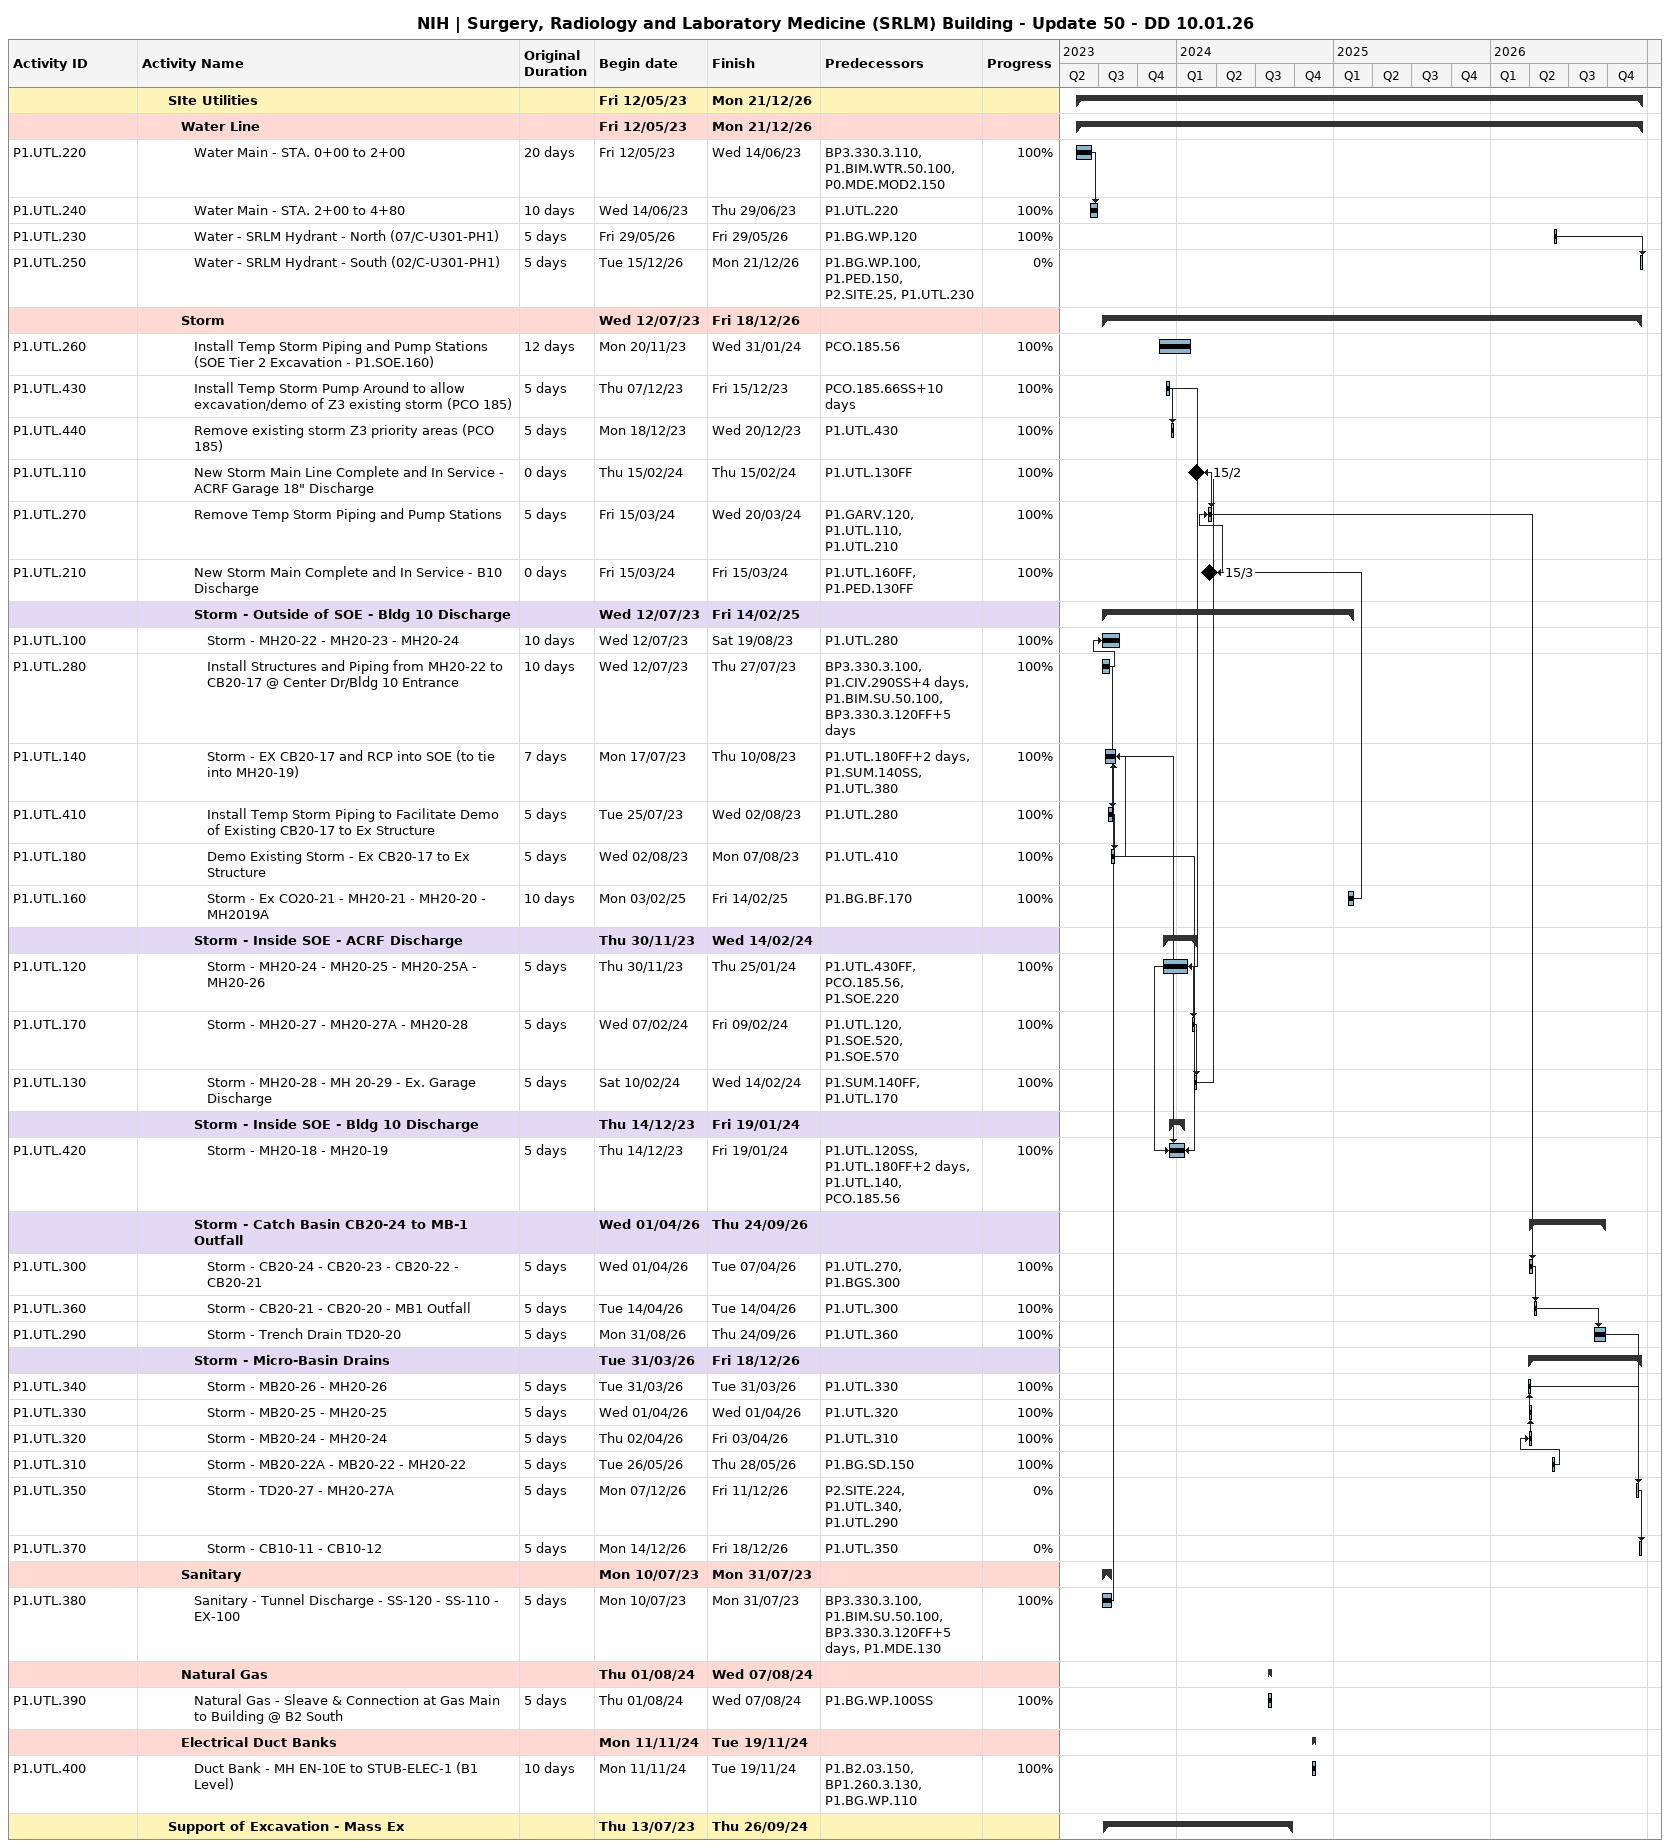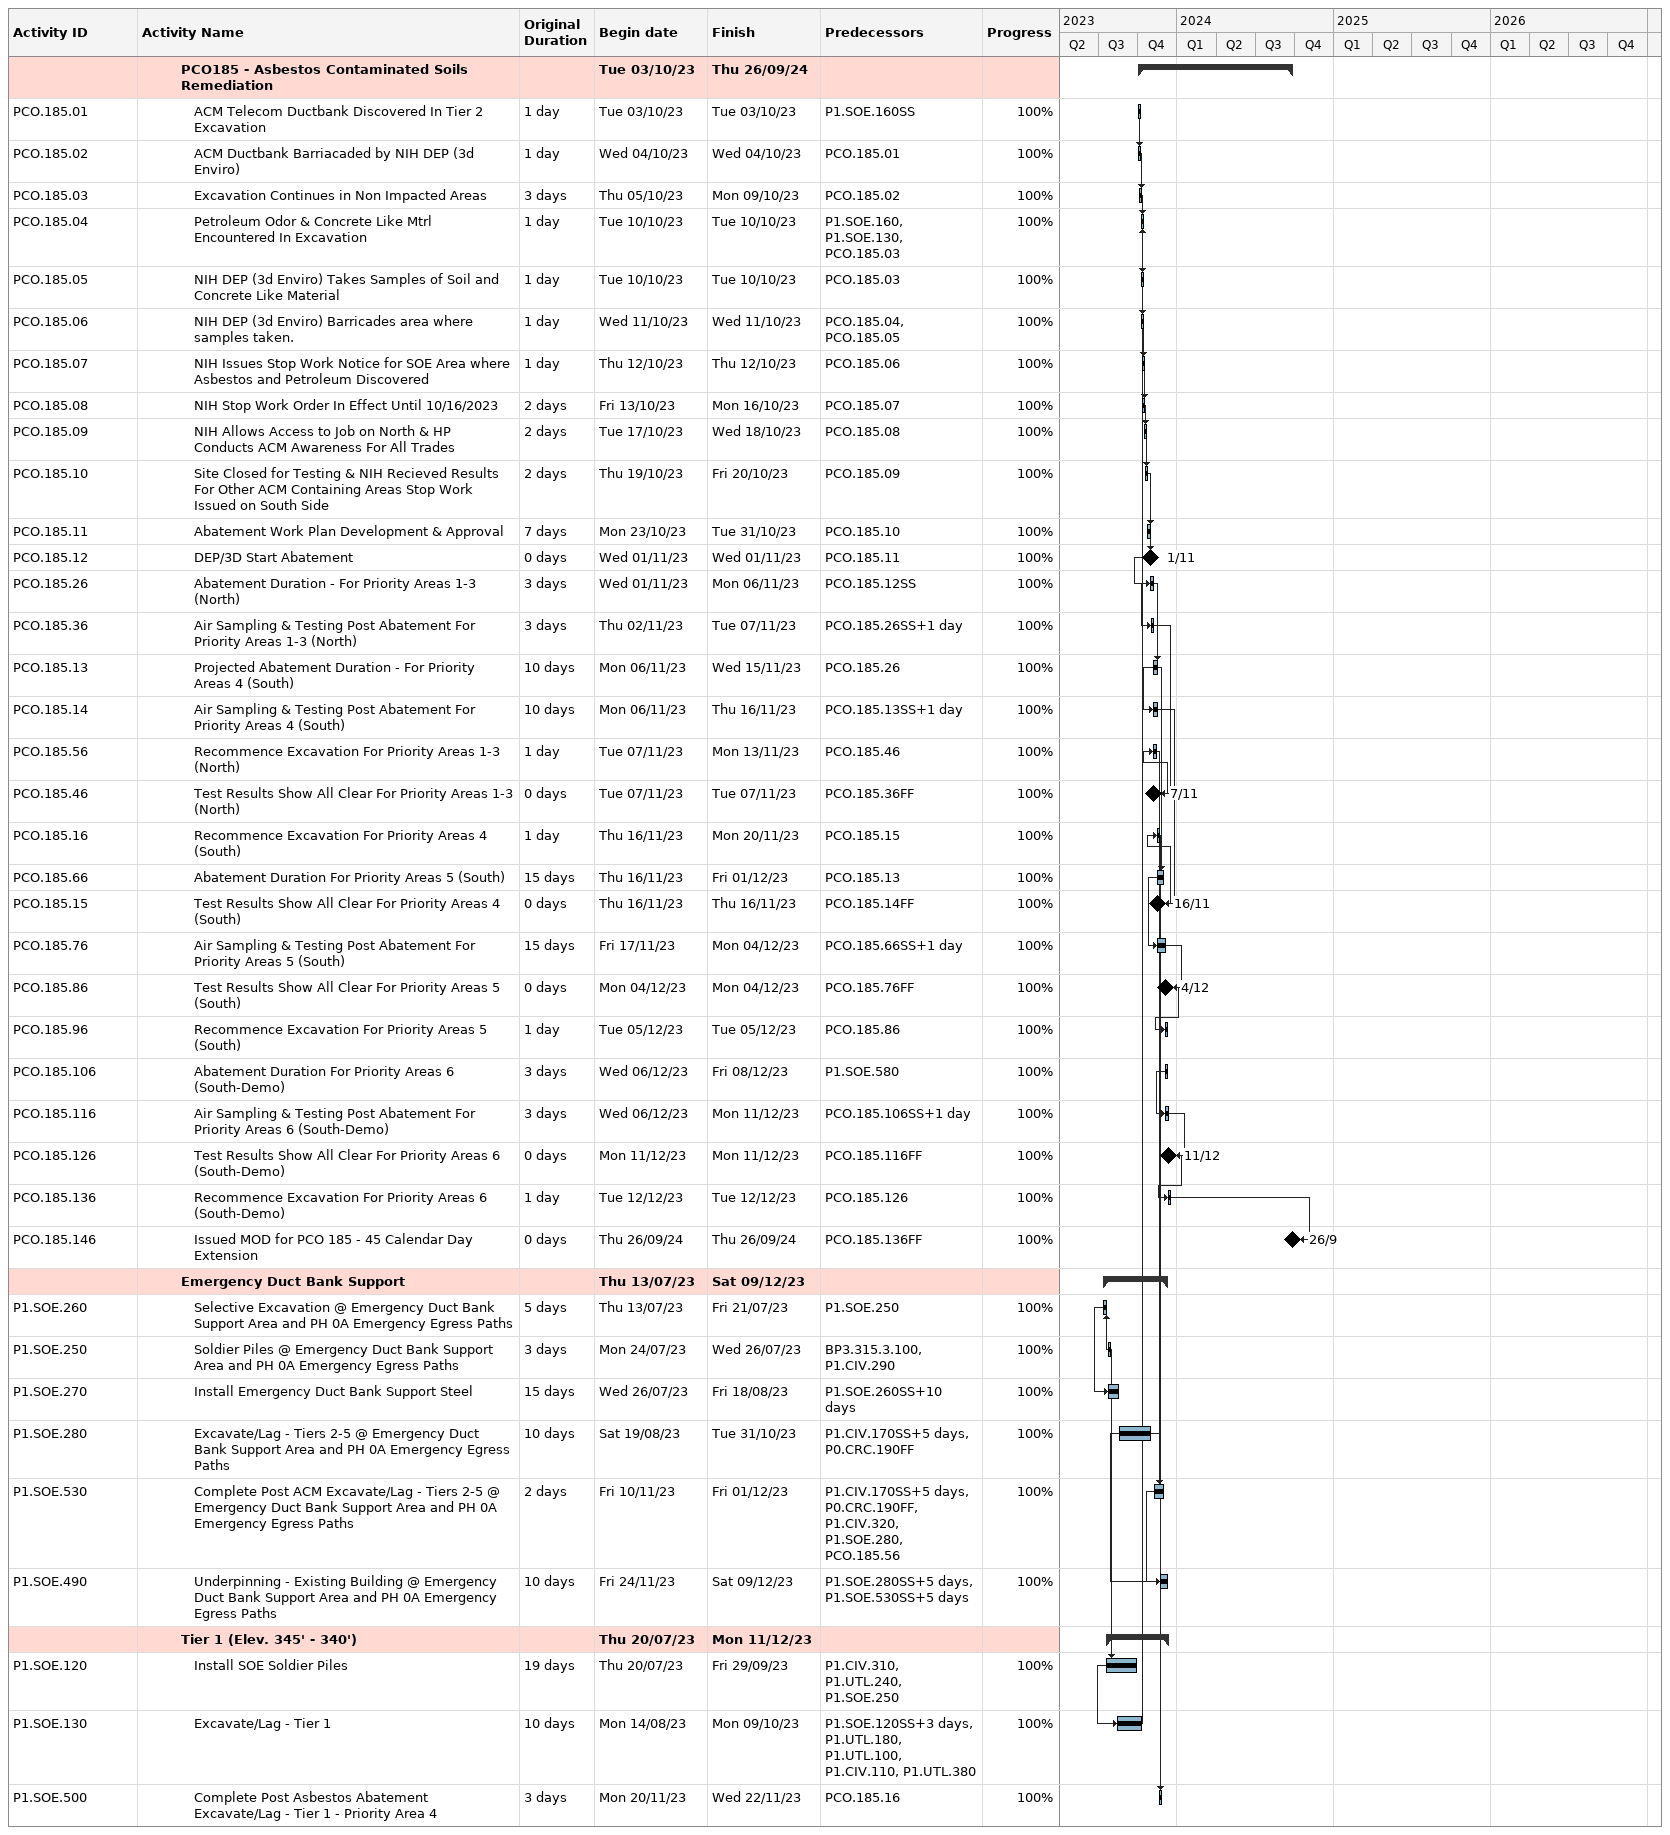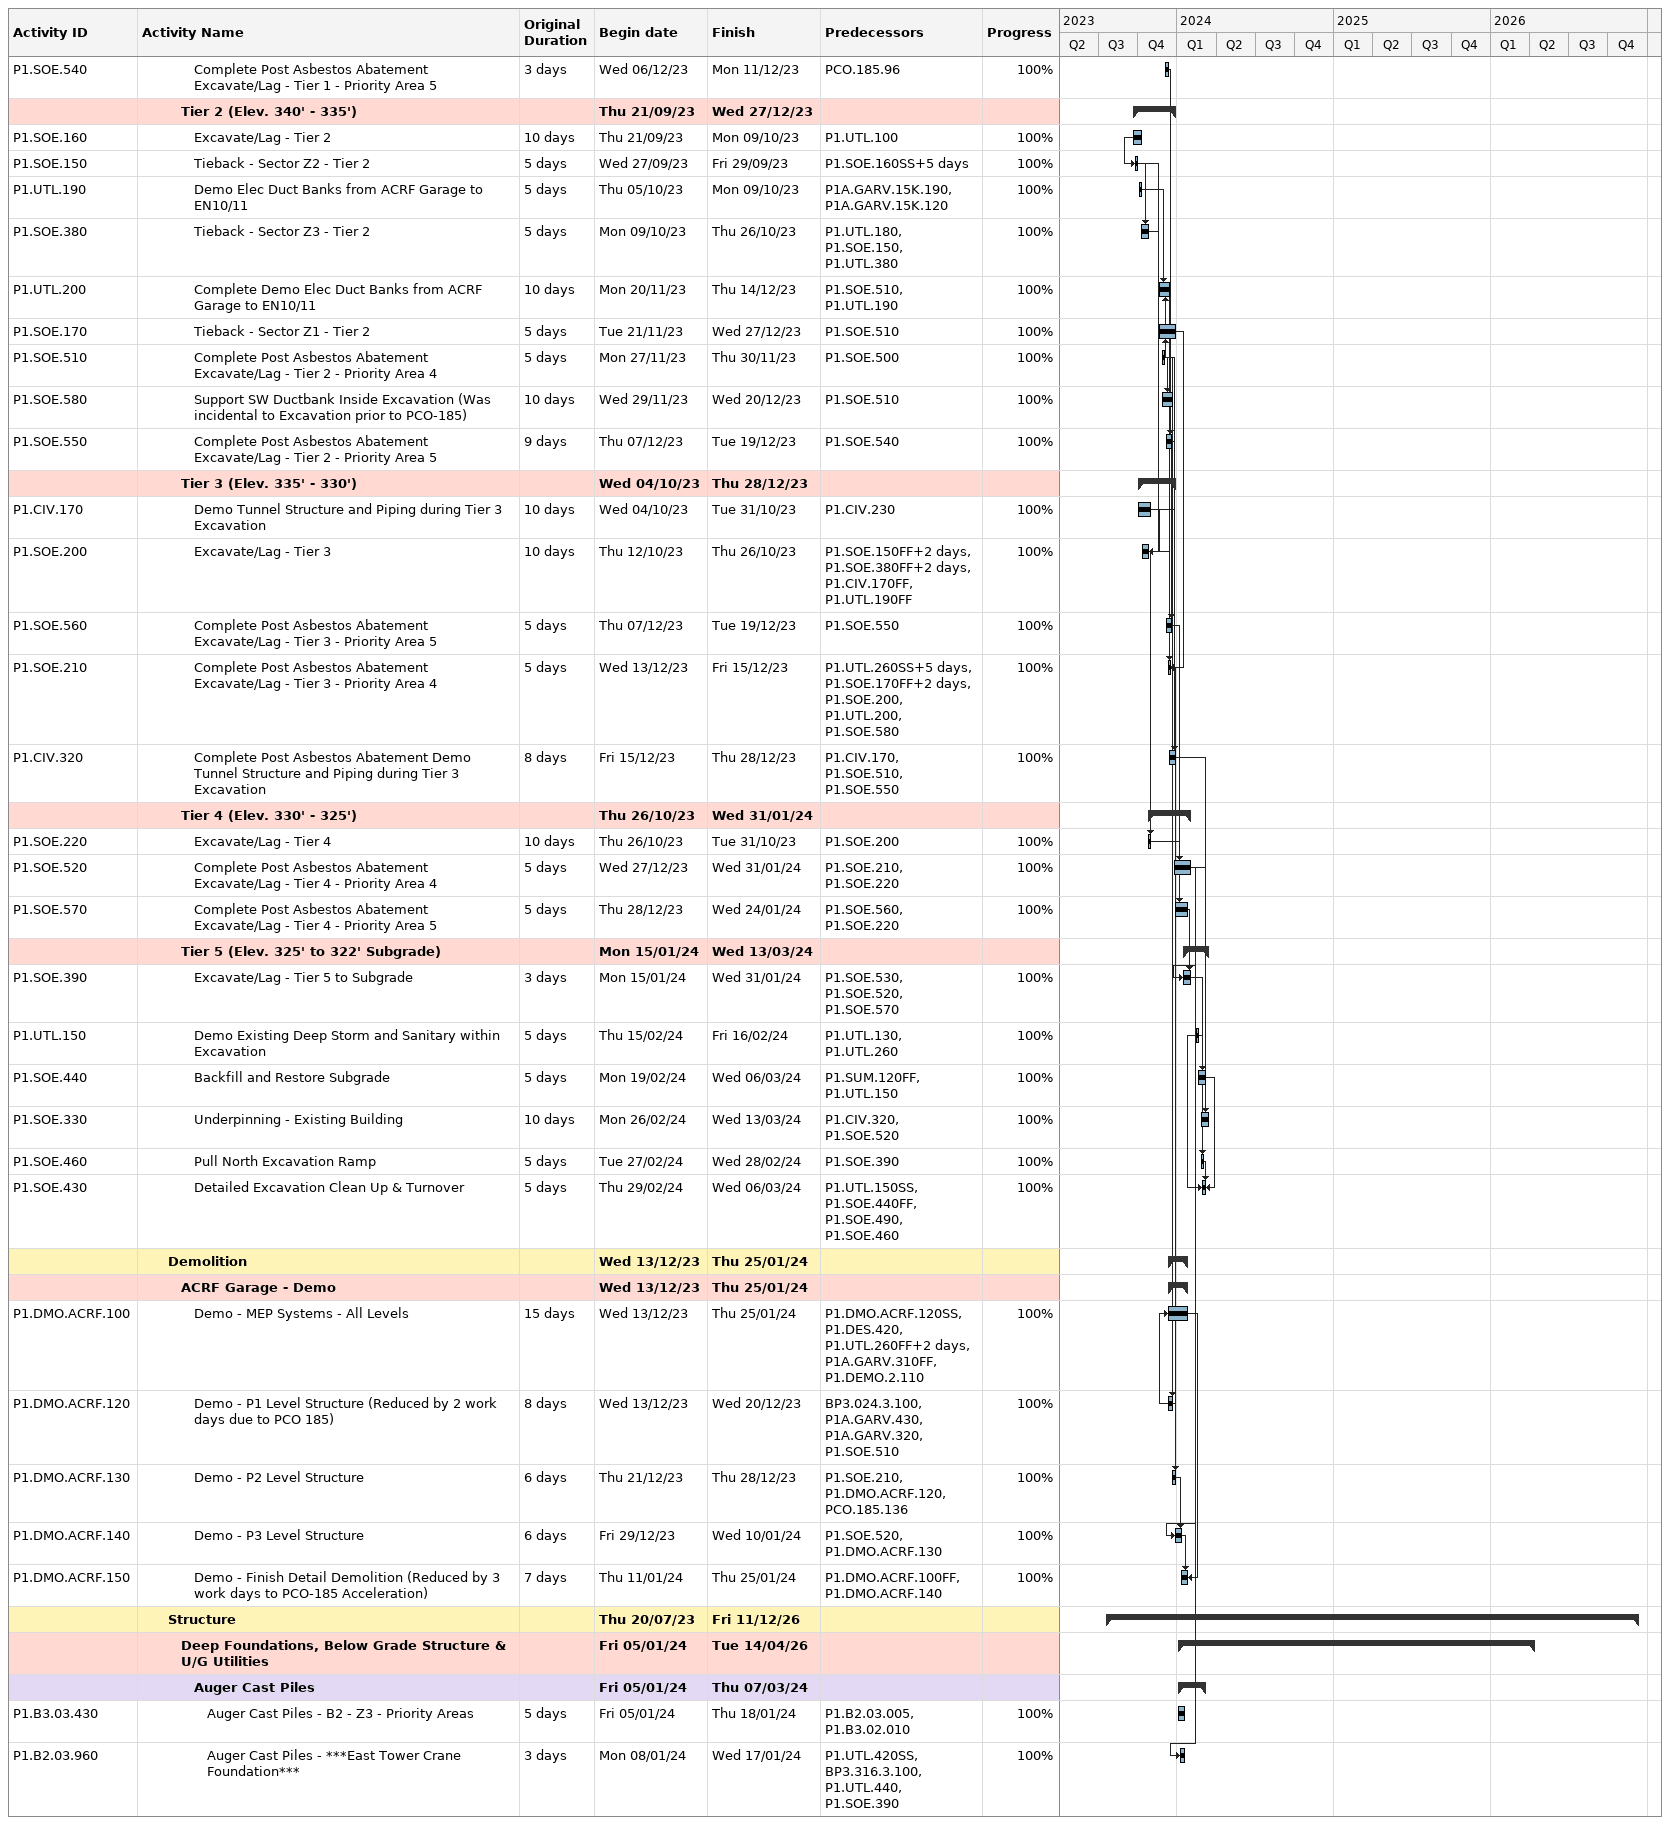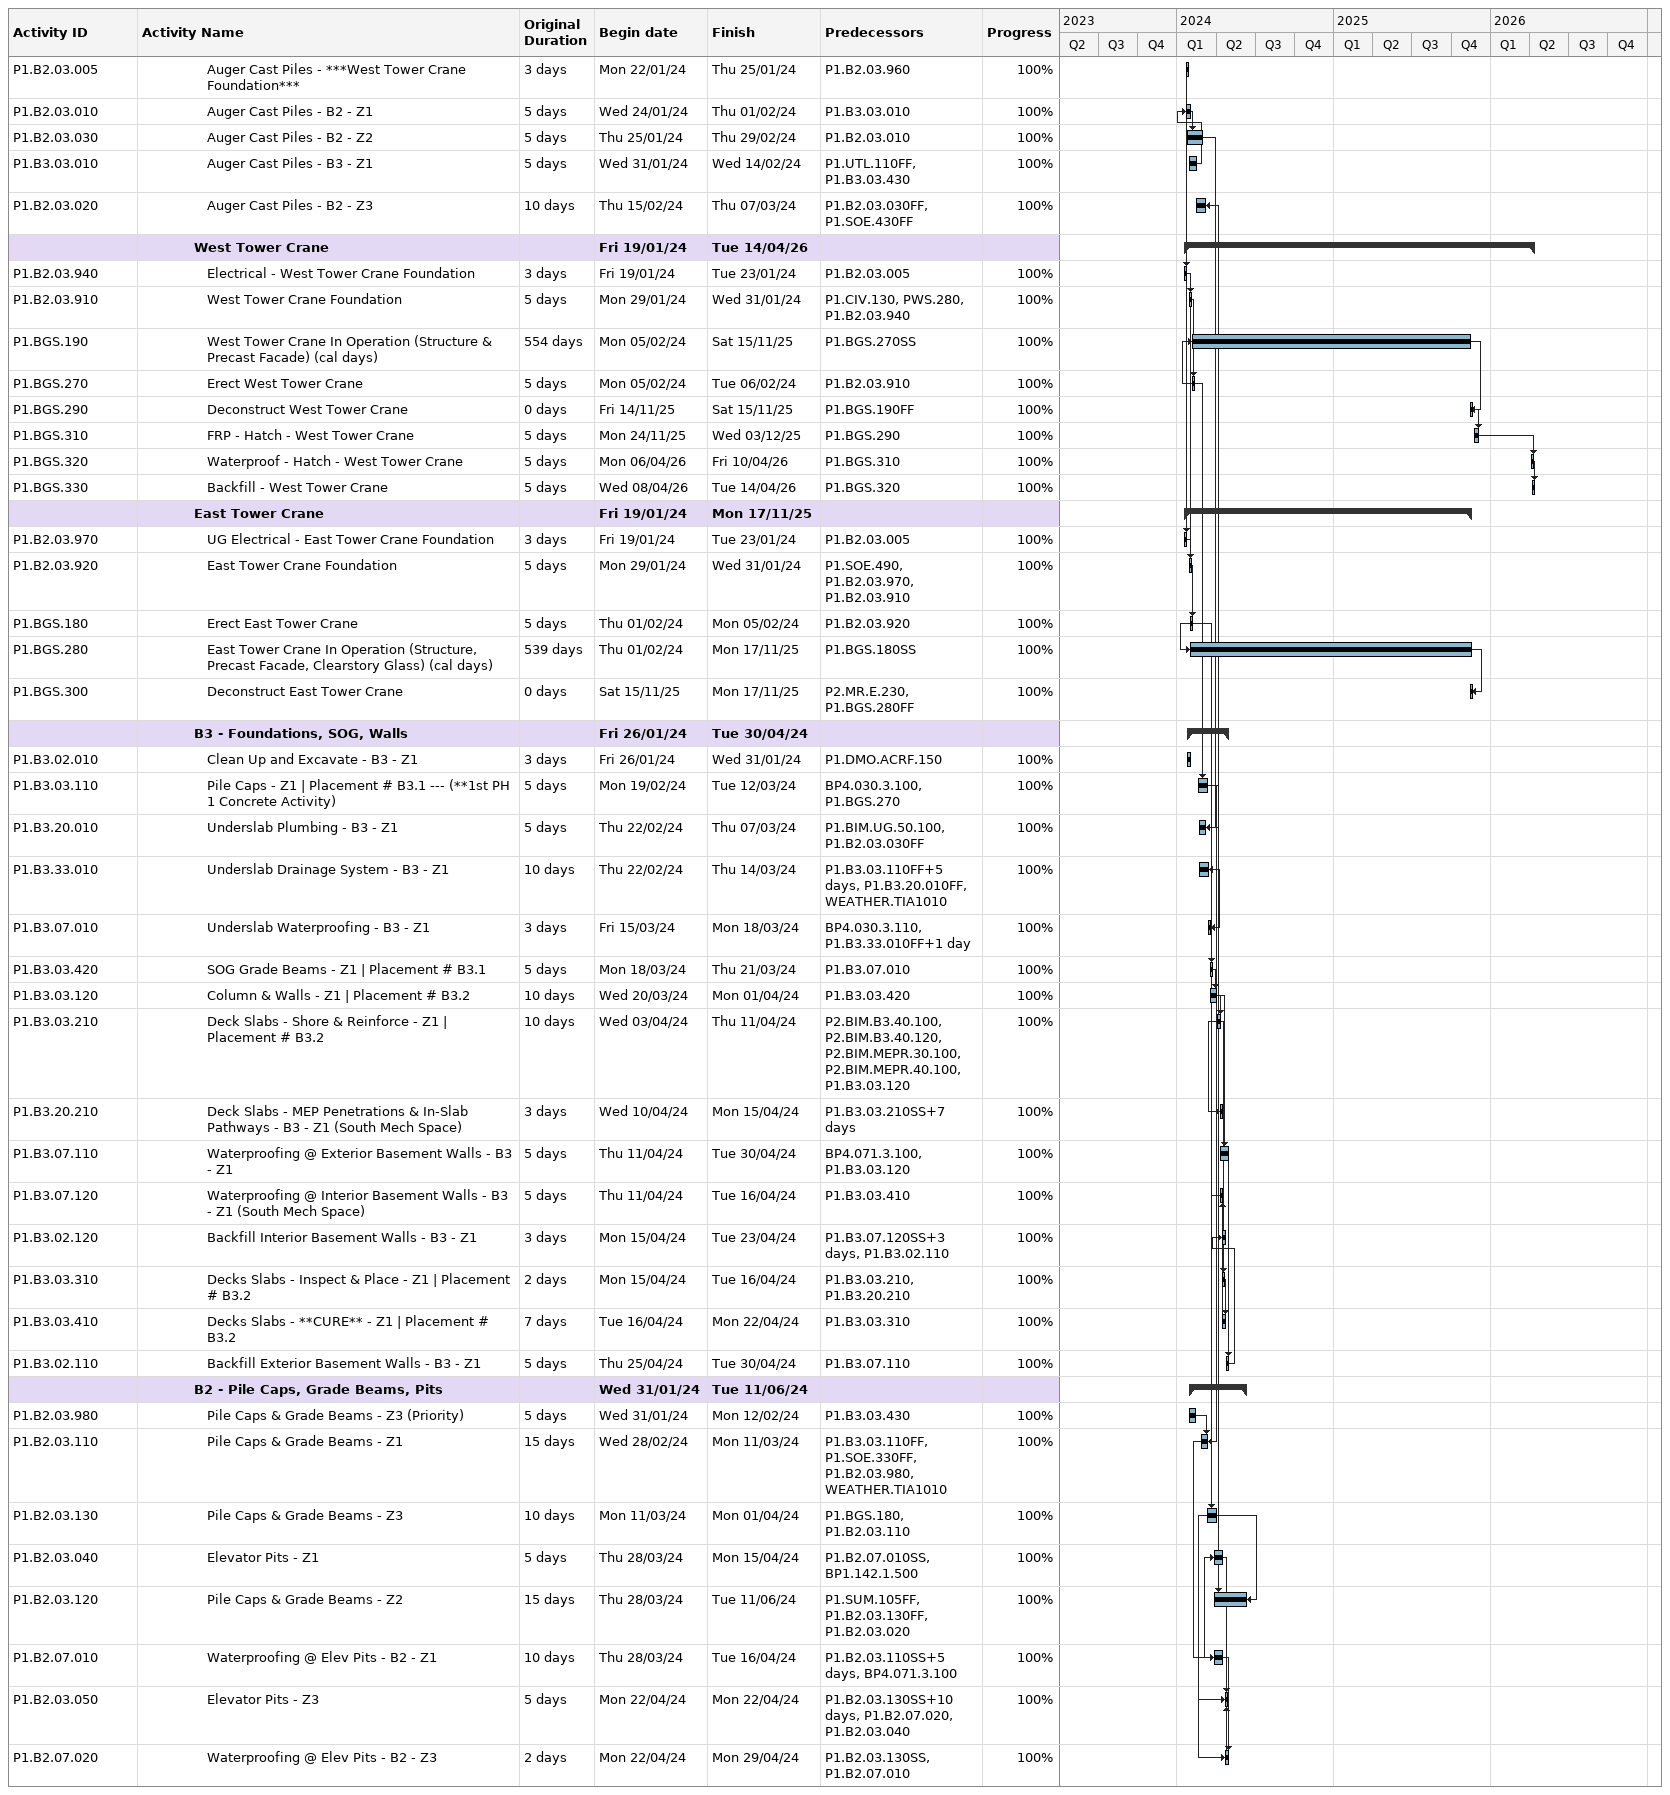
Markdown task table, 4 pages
NIH | Surgery, Radiology and Laboratory Medicine (SRLM) Building - Update 50 - DD 10.01.26

| ID | Level | Task | Original duration | Start | Finish | Predecessors | % complete |
|---|---|---|---|---|---|---|---|
|  | 3 | **SIte Utilities** |  | 2023-05-12 | 2026-12-21 |  |  |
|  | 4 | **Water Line** |  | 2023-05-12 | 2026-12-21 |  |  |
| P1.UTL.220 | 5 | Water Main - STA. 0+00 to 2+00 | 20d | 2023-05-12 | 2023-06-14 | BP3.330.3.110, P1.BIM.WTR.50.100, P0.MDE.MOD2.150 | 100 |
| P1.UTL.240 | 5 | Water Main - STA. 2+00 to 4+80 | 10d | 2023-06-14 | 2023-06-29 | P1.UTL.220 | 100 |
| P1.UTL.230 | 5 | Water - SRLM Hydrant - North (07/C-U301-PH1) | 5d | 2026-05-29 | 2026-05-29 | P1.BG.WP.120 | 100 |
| P1.UTL.250 | 5 | Water - SRLM Hydrant - South (02/C-U301-PH1) | 5d | 2026-12-15 | 2026-12-21 | P1.BG.WP.100, P1.PED.150, P2.SITE.25, P1.UTL.230 | 0 |
|  | 4 | **Storm** |  | 2023-07-12 | 2026-12-18 |  |  |
| P1.UTL.260 | 5 | Install Temp Storm Piping and Pump Stations (SOE Tier 2 Excavation - P1.SOE.160) | 12d | 2023-11-20 | 2024-01-31 | PCO.185.56 | 100 |
| P1.UTL.430 | 5 | Install Temp Storm Pump Around to allow excavation/demo of Z3 existing storm (PCO 185) | 5d | 2023-12-07 | 2023-12-15 | PCO.185.66SS+10d | 100 |
| P1.UTL.440 | 5 | Remove existing storm Z3 priority areas (PCO 185) | 5d | 2023-12-18 | 2023-12-20 | P1.UTL.430 | 100 |
| P1.UTL.110 | 5 | New Storm Main Line Complete and In Service - ACRF Garage 18" Discharge | 0d | 2024-02-15 | 2024-02-15 | P1.UTL.130FF | 100 |
| P1.UTL.270 | 5 | Remove Temp Storm Piping and Pump Stations | 5d | 2024-03-15 | 2024-03-20 | P1.GARV.120, P1.UTL.110, P1.UTL.210 | 100 |
| P1.UTL.210 | 5 | New Storm Main Complete and In Service - B10 Discharge | 0d | 2024-03-15 | 2024-03-15 | P1.UTL.160FF, P1.PED.130FF | 100 |
|  | 5 | **Storm - Outside of SOE - Bldg 10 Discharge** |  | 2023-07-12 | 2025-02-14 |  |  |
| P1.UTL.100 | 6 | Storm - MH20-22 - MH20-23 - MH20-24 | 10d | 2023-07-12 | 2023-08-19 | P1.UTL.280 | 100 |
| P1.UTL.280 | 6 | Install Structures and Piping from MH20-22 to CB20-17 @ Center Dr/Bldg 10 Entrance | 10d | 2023-07-12 | 2023-07-27 | BP3.330.3.100, P1.CIV.290SS+4d, P1.BIM.SU.50.100, BP3.330.3.120FF+5d | 100 |
| P1.UTL.140 | 6 | Storm - EX CB20-17 and RCP into SOE (to tie into MH20-19) | 7d | 2023-07-17 | 2023-08-10 | P1.UTL.180FF+2d, P1.SUM.140SS, P1.UTL.380 | 100 |
| P1.UTL.410 | 6 | Install Temp Storm Piping to Facilitate Demo of Existing CB20-17 to Ex Structure | 5d | 2023-07-25 | 2023-08-02 | P1.UTL.280 | 100 |
| P1.UTL.180 | 6 | Demo Existing Storm - Ex CB20-17 to Ex Structure | 5d | 2023-08-02 | 2023-08-07 | P1.UTL.410 | 100 |
| P1.UTL.160 | 6 | Storm - Ex CO20-21 - MH20-21 - MH20-20 - MH2019A | 10d | 2025-02-03 | 2025-02-14 | P1.BG.BF.170 | 100 |
|  | 5 | **Storm - Inside SOE - ACRF Discharge** |  | 2023-11-30 | 2024-02-14 |  |  |
| P1.UTL.120 | 6 | Storm - MH20-24 - MH20-25 - MH20-25A - MH20-26 | 5d | 2023-11-30 | 2024-01-25 | P1.UTL.430FF, PCO.185.56, P1.SOE.220 | 100 |
| P1.UTL.170 | 6 | Storm - MH20-27 - MH20-27A - MH20-28 | 5d | 2024-02-07 | 2024-02-09 | P1.UTL.120, P1.SOE.520, P1.SOE.570 | 100 |
| P1.UTL.130 | 6 | Storm - MH20-28 - MH 20-29 - Ex. Garage Discharge | 5d | 2024-02-10 | 2024-02-14 | P1.SUM.140FF, P1.UTL.170 | 100 |
|  | 5 | **Storm - Inside SOE - Bldg 10 Discharge** |  | 2023-12-14 | 2024-01-19 |  |  |
| P1.UTL.420 | 6 | Storm - MH20-18 - MH20-19 | 5d | 2023-12-14 | 2024-01-19 | P1.UTL.120SS, P1.UTL.180FF+2d, P1.UTL.140, PCO.185.56 | 100 |
|  | 5 | **Storm - Catch Basin CB20-24 to MB-1 Outfall** |  | 2026-04-01 | 2026-09-24 |  |  |
| P1.UTL.300 | 6 | Storm - CB20-24 - CB20-23 - CB20-22 - CB20-21 | 5d | 2026-04-01 | 2026-04-07 | P1.UTL.270, P1.BGS.300 | 100 |
| P1.UTL.360 | 6 | Storm - CB20-21 - CB20-20 - MB1 Outfall | 5d | 2026-04-14 | 2026-04-14 | P1.UTL.300 | 100 |
| P1.UTL.290 | 6 | Storm - Trench Drain TD20-20 | 5d | 2026-08-31 | 2026-09-24 | P1.UTL.360 | 100 |
|  | 5 | **Storm - Micro-Basin Drains** |  | 2026-03-31 | 2026-12-18 |  |  |
| P1.UTL.340 | 6 | Storm - MB20-26 - MH20-26 | 5d | 2026-03-31 | 2026-03-31 | P1.UTL.330 | 100 |
| P1.UTL.330 | 6 | Storm - MB20-25 - MH20-25 | 5d | 2026-04-01 | 2026-04-01 | P1.UTL.320 | 100 |
| P1.UTL.320 | 6 | Storm - MB20-24 - MH20-24 | 5d | 2026-04-02 | 2026-04-03 | P1.UTL.310 | 100 |
| P1.UTL.310 | 6 | Storm - MB20-22A - MB20-22 - MH20-22 | 5d | 2026-05-26 | 2026-05-28 | P1.BG.SD.150 | 100 |
| P1.UTL.350 | 6 | Storm - TD20-27 - MH20-27A | 5d | 2026-12-07 | 2026-12-11 | P2.SITE.224, P1.UTL.340, P1.UTL.290 | 0 |
| P1.UTL.370 | 6 | Storm - CB10-11 - CB10-12 | 5d | 2026-12-14 | 2026-12-18 | P1.UTL.350 | 0 |
|  | 4 | **Sanitary** |  | 2023-07-10 | 2023-07-31 |  |  |
| P1.UTL.380 | 5 | Sanitary - Tunnel Discharge - SS-120 - SS-110 - EX-100 | 5d | 2023-07-10 | 2023-07-31 | BP3.330.3.100, P1.BIM.SU.50.100, BP3.330.3.120FF+5d, P1.MDE.130 | 100 |
|  | 4 | **Natural Gas** |  | 2024-08-01 | 2024-08-07 |  |  |
| P1.UTL.390 | 5 | Natural Gas - Sleave & Connection at Gas Main to Building @ B2 South | 5d | 2024-08-01 | 2024-08-07 | P1.BG.WP.100SS | 100 |
|  | 4 | **Electrical Duct Banks** |  | 2024-11-11 | 2024-11-19 |  |  |
| P1.UTL.400 | 5 | Duct Bank - MH EN-10E to STUB-ELEC-1 (B1 Level) | 10d | 2024-11-11 | 2024-11-19 | P1.B2.03.150, BP1.260.3.130, P1.BG.WP.110 | 100 |
|  | 3 | **Support of Excavation - Mass Ex** |  | 2023-07-13 | 2024-09-26 |  |  |
|  | 4 | **PCO185 - Asbestos Contaminated Soils Remediation** |  | 2023-10-03 | 2024-09-26 |  |  |
| PCO.185.01 | 5 | ACM Telecom Ductbank Discovered In Tier 2 Excavation | 1d | 2023-10-03 | 2023-10-03 | P1.SOE.160SS | 100 |
| PCO.185.02 | 5 | ACM Ductbank Barriacaded by NIH DEP (3d Enviro) | 1d | 2023-10-04 | 2023-10-04 | PCO.185.01 | 100 |
| PCO.185.03 | 5 | Excavation Continues in Non Impacted Areas | 3d | 2023-10-05 | 2023-10-09 | PCO.185.02 | 100 |
| PCO.185.04 | 5 | Petroleum Odor & Concrete Like Mtrl Encountered In Excavation | 1d | 2023-10-10 | 2023-10-10 | P1.SOE.160, P1.SOE.130, PCO.185.03 | 100 |
| PCO.185.05 | 5 | NIH DEP (3d Enviro) Takes Samples of Soil and Concrete Like Material | 1d | 2023-10-10 | 2023-10-10 | PCO.185.03 | 100 |
| PCO.185.06 | 5 | NIH DEP (3d Enviro) Barricades area where samples taken. | 1d | 2023-10-11 | 2023-10-11 | PCO.185.04, PCO.185.05 | 100 |
| PCO.185.07 | 5 | NIH Issues Stop Work Notice for SOE Area where Asbestos and Petroleum Discovered | 1d | 2023-10-12 | 2023-10-12 | PCO.185.06 | 100 |
| PCO.185.08 | 5 | NIH Stop Work Order In Effect Until 10/16/2023 | 2d | 2023-10-13 | 2023-10-16 | PCO.185.07 | 100 |
| PCO.185.09 | 5 | NIH Allows Access to Job on North & HP Conducts ACM Awareness For All Trades | 2d | 2023-10-17 | 2023-10-18 | PCO.185.08 | 100 |
| PCO.185.10 | 5 | Site Closed for Testing & NIH Recieved Results For Other ACM Containing Areas Stop Work Issued on South Side | 2d | 2023-10-19 | 2023-10-20 | PCO.185.09 | 100 |
| PCO.185.11 | 5 | Abatement Work Plan Development & Approval | 7d | 2023-10-23 | 2023-10-31 | PCO.185.10 | 100 |
| PCO.185.12 | 5 | DEP/3D Start Abatement | 0d | 2023-11-01 | 2023-11-01 | PCO.185.11 | 100 |
| PCO.185.26 | 5 | Abatement Duration - For Priority Areas 1-3 (North) | 3d | 2023-11-01 | 2023-11-06 | PCO.185.12SS | 100 |
| PCO.185.36 | 5 | Air Sampling & Testing Post Abatement For Priority Areas 1-3 (North) | 3d | 2023-11-02 | 2023-11-07 | PCO.185.26SS+1d | 100 |
| PCO.185.13 | 5 | Projected Abatement Duration - For Priority Areas 4 (South) | 10d | 2023-11-06 | 2023-11-15 | PCO.185.26 | 100 |
| PCO.185.14 | 5 | Air Sampling & Testing Post Abatement For Priority Areas 4 (South) | 10d | 2023-11-06 | 2023-11-16 | PCO.185.13SS+1d | 100 |
| PCO.185.56 | 5 | Recommence Excavation For Priority Areas 1-3 (North) | 1d | 2023-11-07 | 2023-11-13 | PCO.185.46 | 100 |
| PCO.185.46 | 5 | Test Results Show All Clear For Priority Areas 1-3 (North) | 0d | 2023-11-07 | 2023-11-07 | PCO.185.36FF | 100 |
| PCO.185.16 | 5 | Recommence Excavation For Priority Areas 4 (South) | 1d | 2023-11-16 | 2023-11-20 | PCO.185.15 | 100 |
| PCO.185.66 | 5 | Abatement Duration For Priority Areas 5 (South) | 15d | 2023-11-16 | 2023-12-01 | PCO.185.13 | 100 |
| PCO.185.15 | 5 | Test Results Show All Clear For Priority Areas 4 (South) | 0d | 2023-11-16 | 2023-11-16 | PCO.185.14FF | 100 |
| PCO.185.76 | 5 | Air Sampling & Testing Post Abatement For Priority Areas 5 (South) | 15d | 2023-11-17 | 2023-12-04 | PCO.185.66SS+1d | 100 |
| PCO.185.86 | 5 | Test Results Show All Clear For Priority Areas 5 (South) | 0d | 2023-12-04 | 2023-12-04 | PCO.185.76FF | 100 |
| PCO.185.96 | 5 | Recommence Excavation For Priority Areas 5 (South) | 1d | 2023-12-05 | 2023-12-05 | PCO.185.86 | 100 |
| PCO.185.106 | 5 | Abatement Duration For Priority Areas 6 (South-Demo) | 3d | 2023-12-06 | 2023-12-08 | P1.SOE.580 | 100 |
| PCO.185.116 | 5 | Air Sampling & Testing Post Abatement For Priority Areas 6 (South-Demo) | 3d | 2023-12-06 | 2023-12-11 | PCO.185.106SS+1d | 100 |
| PCO.185.126 | 5 | Test Results Show All Clear For Priority Areas 6 (South-Demo) | 0d | 2023-12-11 | 2023-12-11 | PCO.185.116FF | 100 |
| PCO.185.136 | 5 | Recommence Excavation For Priority Areas 6 (South-Demo) | 1d | 2023-12-12 | 2023-12-12 | PCO.185.126 | 100 |
| PCO.185.146 | 5 | Issued MOD for PCO 185 - 45 Calendar Day Extension | 0d | 2024-09-26 | 2024-09-26 | PCO.185.136FF | 100 |
|  | 4 | **Emergency Duct Bank Support** |  | 2023-07-13 | 2023-12-09 |  |  |
| P1.SOE.260 | 5 | Selective Excavation @ Emergency Duct Bank Support Area and PH 0A Emergency Egress Paths | 5d | 2023-07-13 | 2023-07-21 | P1.SOE.250 | 100 |
| P1.SOE.250 | 5 | Soldier Piles @ Emergency Duct Bank Support Area and PH 0A Emergency Egress Paths | 3d | 2023-07-24 | 2023-07-26 | BP3.315.3.100, P1.CIV.290 | 100 |
| P1.SOE.270 | 5 | Install Emergency Duct Bank Support Steel | 15d | 2023-07-26 | 2023-08-18 | P1.SOE.260SS+10d | 100 |
| P1.SOE.280 | 5 | Excavate/Lag - Tiers 2-5 @ Emergency Duct Bank Support Area and PH 0A Emergency Egress Paths | 10d | 2023-08-19 | 2023-10-31 | P1.CIV.170SS+5d, P0.CRC.190FF | 100 |
| P1.SOE.530 | 5 | Complete Post ACM Excavate/Lag - Tiers 2-5 @ Emergency Duct Bank Support Area and PH 0A Emergency Egress Paths | 2d | 2023-11-10 | 2023-12-01 | P1.CIV.170SS+5d, P0.CRC.190FF, P1.CIV.320, P1.SOE.280, PCO.185.56 | 100 |
| P1.SOE.490 | 5 | Underpinning - Existing Building @ Emergency Duct Bank Support Area and PH 0A Emergency Egress Paths | 10d | 2023-11-24 | 2023-12-09 | P1.SOE.280SS+5d, P1.SOE.530SS+5d | 100 |
|  | 4 | **Tier 1 (Elev. 345' - 340')** |  | 2023-07-20 | 2023-12-11 |  |  |
| P1.SOE.120 | 5 | Install SOE Soldier Piles | 19d | 2023-07-20 | 2023-09-29 | P1.CIV.310, P1.UTL.240, P1.SOE.250 | 100 |
| P1.SOE.130 | 5 | Excavate/Lag - Tier 1 | 10d | 2023-08-14 | 2023-10-09 | P1.SOE.120SS+3d, P1.UTL.180, P1.UTL.100, P1.CIV.110, P1.UTL.380 | 100 |
| P1.SOE.500 | 5 | Complete Post Asbestos Abatement Excavate/Lag - Tier 1 - Priority Area 4 | 3d | 2023-11-20 | 2023-11-22 | PCO.185.16 | 100 |
| P1.SOE.540 | 5 | Complete Post Asbestos Abatement Excavate/Lag - Tier 1 - Priority Area 5 | 3d | 2023-12-06 | 2023-12-11 | PCO.185.96 | 100 |
|  | 4 | **Tier 2 (Elev. 340' - 335')** |  | 2023-09-21 | 2023-12-27 |  |  |
| P1.SOE.160 | 5 | Excavate/Lag - Tier 2 | 10d | 2023-09-21 | 2023-10-09 | P1.UTL.100 | 100 |
| P1.SOE.150 | 5 | Tieback - Sector Z2 - Tier 2 | 5d | 2023-09-27 | 2023-09-29 | P1.SOE.160SS+5d | 100 |
| P1.UTL.190 | 5 | Demo Elec Duct Banks from ACRF Garage to EN10/11 | 5d | 2023-10-05 | 2023-10-09 | P1A.GARV.15K.190, P1A.GARV.15K.120 | 100 |
| P1.SOE.380 | 5 | Tieback - Sector Z3 - Tier 2 | 5d | 2023-10-09 | 2023-10-26 | P1.UTL.180, P1.SOE.150, P1.UTL.380 | 100 |
| P1.UTL.200 | 5 | Complete Demo Elec Duct Banks from ACRF Garage to EN10/11 | 10d | 2023-11-20 | 2023-12-14 | P1.SOE.510, P1.UTL.190 | 100 |
| P1.SOE.170 | 5 | Tieback - Sector Z1 - Tier 2 | 5d | 2023-11-21 | 2023-12-27 | P1.SOE.510 | 100 |
| P1.SOE.510 | 5 | Complete Post Asbestos Abatement Excavate/Lag - Tier 2 - Priority Area 4 | 5d | 2023-11-27 | 2023-11-30 | P1.SOE.500 | 100 |
| P1.SOE.580 | 5 | Support SW Ductbank Inside Excavation (Was incidental to Excavation prior to PCO-185) | 10d | 2023-11-29 | 2023-12-20 | P1.SOE.510 | 100 |
| P1.SOE.550 | 5 | Complete Post Asbestos Abatement Excavate/Lag - Tier 2 - Priority Area 5 | 9d | 2023-12-07 | 2023-12-19 | P1.SOE.540 | 100 |
|  | 4 | **Tier 3 (Elev. 335' - 330')** |  | 2023-10-04 | 2023-12-28 |  |  |
| P1.CIV.170 | 5 | Demo Tunnel Structure and Piping during Tier 3 Excavation | 10d | 2023-10-04 | 2023-10-31 | P1.CIV.230 | 100 |
| P1.SOE.200 | 5 | Excavate/Lag - Tier 3 | 10d | 2023-10-12 | 2023-10-26 | P1.SOE.150FF+2d, P1.SOE.380FF+2d, P1.CIV.170FF, P1.UTL.190FF | 100 |
| P1.SOE.560 | 5 | Complete Post Asbestos Abatement Excavate/Lag - Tier 3 - Priority Area 5 | 5d | 2023-12-07 | 2023-12-19 | P1.SOE.550 | 100 |
| P1.SOE.210 | 5 | Complete Post Asbestos Abatement Excavate/Lag - Tier 3 - Priority Area 4 | 5d | 2023-12-13 | 2023-12-15 | P1.UTL.260SS+5d, P1.SOE.170FF+2d, P1.SOE.200, P1.UTL.200, P1.SOE.580 | 100 |
| P1.CIV.320 | 5 | Complete Post Asbestos Abatement Demo Tunnel Structure and Piping during Tier 3 Excavation | 8d | 2023-12-15 | 2023-12-28 | P1.CIV.170, P1.SOE.510, P1.SOE.550 | 100 |
|  | 4 | **Tier 4 (Elev. 330' - 325')** |  | 2023-10-26 | 2024-01-31 |  |  |
| P1.SOE.220 | 5 | Excavate/Lag - Tier 4 | 10d | 2023-10-26 | 2023-10-31 | P1.SOE.200 | 100 |
| P1.SOE.520 | 5 | Complete Post Asbestos Abatement Excavate/Lag - Tier 4 - Priority Area 4 | 5d | 2023-12-27 | 2024-01-31 | P1.SOE.210, P1.SOE.220 | 100 |
| P1.SOE.570 | 5 | Complete Post Asbestos Abatement Excavate/Lag - Tier 4 - Priority Area 5 | 5d | 2023-12-28 | 2024-01-24 | P1.SOE.560, P1.SOE.220 | 100 |
|  | 4 | **Tier 5 (Elev. 325' to 322' Subgrade)** |  | 2024-01-15 | 2024-03-13 |  |  |
| P1.SOE.390 | 5 | Excavate/Lag - Tier 5 to Subgrade | 3d | 2024-01-15 | 2024-01-31 | P1.SOE.530, P1.SOE.520, P1.SOE.570 | 100 |
| P1.UTL.150 | 5 | Demo Existing Deep Storm and Sanitary within Excavation | 5d | 2024-02-15 | 2024-02-16 | P1.UTL.130, P1.UTL.260 | 100 |
| P1.SOE.440 | 5 | Backfill and Restore Subgrade | 5d | 2024-02-19 | 2024-03-06 | P1.SUM.120FF, P1.UTL.150 | 100 |
| P1.SOE.330 | 5 | Underpinning - Existing Building | 10d | 2024-02-26 | 2024-03-13 | P1.CIV.320, P1.SOE.520 | 100 |
| P1.SOE.460 | 5 | Pull North Excavation Ramp | 5d | 2024-02-27 | 2024-02-28 | P1.SOE.390 | 100 |
| P1.SOE.430 | 5 | Detailed Excavation Clean Up & Turnover | 5d | 2024-02-29 | 2024-03-06 | P1.UTL.150SS, P1.SOE.440FF, P1.SOE.490, P1.SOE.460 | 100 |
|  | 3 | **Demolition** |  | 2023-12-13 | 2024-01-25 |  |  |
|  | 4 | **ACRF Garage - Demo** |  | 2023-12-13 | 2024-01-25 |  |  |
| P1.DMO.ACRF.100 | 5 | Demo - MEP Systems - All Levels | 15d | 2023-12-13 | 2024-01-25 | P1.DMO.ACRF.120SS, P1.DES.420, P1.UTL.260FF+2d, P1A.GARV.310FF, P1.DEMO.2.110 | 100 |
| P1.DMO.ACRF.120 | 5 | Demo - P1 Level Structure (Reduced by 2 work days due to PCO 185) | 8d | 2023-12-13 | 2023-12-20 | BP3.024.3.100, P1A.GARV.430, P1A.GARV.320, P1.SOE.510 | 100 |
| P1.DMO.ACRF.130 | 5 | Demo - P2 Level Structure | 6d | 2023-12-21 | 2023-12-28 | P1.SOE.210, P1.DMO.ACRF.120, PCO.185.136 | 100 |
| P1.DMO.ACRF.140 | 5 | Demo - P3 Level Structure | 6d | 2023-12-29 | 2024-01-10 | P1.SOE.520, P1.DMO.ACRF.130 | 100 |
| P1.DMO.ACRF.150 | 5 | Demo - Finish Detail Demolition (Reduced by 3 work days to PCO-185 Acceleration) | 7d | 2024-01-11 | 2024-01-25 | P1.DMO.ACRF.100FF, P1.DMO.ACRF.140 | 100 |
|  | 3 | **Structure** |  | 2023-07-20 | 2026-12-11 |  |  |
|  | 4 | **Deep Foundations, Below Grade Structure & U/G Utilities** |  | 2024-01-05 | 2026-04-14 |  |  |
|  | 5 | **Auger Cast Piles** |  | 2024-01-05 | 2024-03-07 |  |  |
| P1.B3.03.430 | 6 | Auger Cast Piles - B2 - Z3 - Priority Areas | 5d | 2024-01-05 | 2024-01-18 | P1.B2.03.005, P1.B3.02.010 | 100 |
| P1.B2.03.960 | 6 | Auger Cast Piles - ***East Tower Crane Foundation*** | 3d | 2024-01-08 | 2024-01-17 | P1.UTL.420SS, BP3.316.3.100, P1.UTL.440, P1.SOE.390 | 100 |
| P1.B2.03.005 | 6 | Auger Cast Piles - ***West Tower Crane Foundation*** | 3d | 2024-01-22 | 2024-01-25 | P1.B2.03.960 | 100 |
| P1.B2.03.010 | 6 | Auger Cast Piles - B2 - Z1 | 5d | 2024-01-24 | 2024-02-01 | P1.B3.03.010 | 100 |
| P1.B2.03.030 | 6 | Auger Cast Piles - B2 - Z2 | 5d | 2024-01-25 | 2024-02-29 | P1.B2.03.010 | 100 |
| P1.B3.03.010 | 6 | Auger Cast Piles - B3 - Z1 | 5d | 2024-01-31 | 2024-02-14 | P1.UTL.110FF, P1.B3.03.430 | 100 |
| P1.B2.03.020 | 6 | Auger Cast Piles - B2 - Z3 | 10d | 2024-02-15 | 2024-03-07 | P1.B2.03.030FF, P1.SOE.430FF | 100 |
|  | 5 | **West Tower Crane** |  | 2024-01-19 | 2026-04-14 |  |  |
| P1.B2.03.940 | 6 | Electrical - West Tower Crane Foundation | 3d | 2024-01-19 | 2024-01-23 | P1.B2.03.005 | 100 |
| P1.B2.03.910 | 6 | West Tower Crane Foundation | 5d | 2024-01-29 | 2024-01-31 | P1.CIV.130, PWS.280, P1.B2.03.940 | 100 |
| P1.BGS.190 | 6 | West Tower Crane In Operation (Structure & Precast Facade) (cal days) | 554d | 2024-02-05 | 2025-11-15 | P1.BGS.270SS | 100 |
| P1.BGS.270 | 6 | Erect West Tower Crane | 5d | 2024-02-05 | 2024-02-06 | P1.B2.03.910 | 100 |
| P1.BGS.290 | 6 | Deconstruct West Tower Crane | 0d | 2025-11-14 | 2025-11-15 | P1.BGS.190FF | 100 |
| P1.BGS.310 | 6 | FRP - Hatch - West Tower Crane | 5d | 2025-11-24 | 2025-12-03 | P1.BGS.290 | 100 |
| P1.BGS.320 | 6 | Waterproof - Hatch - West Tower Crane | 5d | 2026-04-06 | 2026-04-10 | P1.BGS.310 | 100 |
| P1.BGS.330 | 6 | Backfill - West Tower Crane | 5d | 2026-04-08 | 2026-04-14 | P1.BGS.320 | 100 |
|  | 5 | **East Tower Crane** |  | 2024-01-19 | 2025-11-17 |  |  |
| P1.B2.03.970 | 6 | UG Electrical - East Tower Crane Foundation | 3d | 2024-01-19 | 2024-01-23 | P1.B2.03.005 | 100 |
| P1.B2.03.920 | 6 | East Tower Crane Foundation | 5d | 2024-01-29 | 2024-01-31 | P1.SOE.490, P1.B2.03.970, P1.B2.03.910 | 100 |
| P1.BGS.180 | 6 | Erect East Tower Crane | 5d | 2024-02-01 | 2024-02-05 | P1.B2.03.920 | 100 |
| P1.BGS.280 | 6 | East Tower Crane In Operation (Structure, Precast Facade, Clearstory Glass) (cal days) | 539d | 2024-02-01 | 2025-11-17 | P1.BGS.180SS | 100 |
| P1.BGS.300 | 6 | Deconstruct East Tower Crane | 0d | 2025-11-15 | 2025-11-17 | P2.MR.E.230, P1.BGS.280FF | 100 |
|  | 5 | **B3 - Foundations, SOG, Walls** |  | 2024-01-26 | 2024-04-30 |  |  |
| P1.B3.02.010 | 6 | Clean Up and Excavate - B3 - Z1 | 3d | 2024-01-26 | 2024-01-31 | P1.DMO.ACRF.150 | 100 |
| P1.B3.03.110 | 6 | Pile Caps - Z1 \| Placement # B3.1 --- (**1st PH 1 Concrete Activity) | 5d | 2024-02-19 | 2024-03-12 | BP4.030.3.100, P1.BGS.270 | 100 |
| P1.B3.20.010 | 6 | Underslab Plumbing - B3 - Z1 | 5d | 2024-02-22 | 2024-03-07 | P1.BIM.UG.50.100, P1.B2.03.030FF | 100 |
| P1.B3.33.010 | 6 | Underslab Drainage System - B3 - Z1 | 10d | 2024-02-22 | 2024-03-14 | P1.B3.03.110FF+5d, P1.B3.20.010FF, WEATHER.TIA1010 | 100 |
| P1.B3.07.010 | 6 | Underslab Waterproofing - B3 - Z1 | 3d | 2024-03-15 | 2024-03-18 | BP4.030.3.110, P1.B3.33.010FF+1d | 100 |
| P1.B3.03.420 | 6 | SOG Grade Beams - Z1 \| Placement # B3.1 | 5d | 2024-03-18 | 2024-03-21 | P1.B3.07.010 | 100 |
| P1.B3.03.120 | 6 | Column & Walls - Z1 \| Placement # B3.2 | 10d | 2024-03-20 | 2024-04-01 | P1.B3.03.420 | 100 |
| P1.B3.03.210 | 6 | Deck Slabs - Shore & Reinforce - Z1 \| Placement # B3.2 | 10d | 2024-04-03 | 2024-04-11 | P2.BIM.B3.40.100, P2.BIM.B3.40.120, P2.BIM.MEPR.30.100, P2.BIM.MEPR.40.100, P1.B3.03.120 | 100 |
| P1.B3.20.210 | 6 | Deck Slabs - MEP Penetrations & In-Slab Pathways - B3 - Z1 (South Mech Space) | 3d | 2024-04-10 | 2024-04-15 | P1.B3.03.210SS+7d | 100 |
| P1.B3.07.110 | 6 | Waterproofing @ Exterior Basement Walls - B3 - Z1 | 5d | 2024-04-11 | 2024-04-30 | BP4.071.3.100, P1.B3.03.120 | 100 |
| P1.B3.07.120 | 6 | Waterproofing @ Interior Basement Walls - B3 - Z1 (South Mech Space) | 5d | 2024-04-11 | 2024-04-16 | P1.B3.03.410 | 100 |
| P1.B3.02.120 | 6 | Backfill Interior Basement Walls - B3 - Z1 | 3d | 2024-04-15 | 2024-04-23 | P1.B3.07.120SS+3d, P1.B3.02.110 | 100 |
| P1.B3.03.310 | 6 | Decks Slabs - Inspect & Place - Z1 \| Placement # B3.2 | 2d | 2024-04-15 | 2024-04-16 | P1.B3.03.210, P1.B3.20.210 | 100 |
| P1.B3.03.410 | 6 | Decks Slabs - **CURE** - Z1 \| Placement # B3.2 | 7d | 2024-04-16 | 2024-04-22 | P1.B3.03.310 | 100 |
| P1.B3.02.110 | 6 | Backfill Exterior Basement Walls - B3 - Z1 | 5d | 2024-04-25 | 2024-04-30 | P1.B3.07.110 | 100 |
|  | 5 | **B2 - Pile Caps, Grade Beams, Pits** |  | 2024-01-31 | 2024-06-11 |  |  |
| P1.B2.03.980 | 6 | Pile Caps & Grade Beams - Z3 (Priority) | 5d | 2024-01-31 | 2024-02-12 | P1.B3.03.430 | 100 |
| P1.B2.03.110 | 6 | Pile Caps & Grade Beams - Z1 | 15d | 2024-02-28 | 2024-03-11 | P1.B3.03.110FF, P1.SOE.330FF, P1.B2.03.980, WEATHER.TIA1010 | 100 |
| P1.B2.03.130 | 6 | Pile Caps & Grade Beams - Z3 | 10d | 2024-03-11 | 2024-04-01 | P1.BGS.180, P1.B2.03.110 | 100 |
| P1.B2.03.040 | 6 | Elevator Pits - Z1 | 5d | 2024-03-28 | 2024-04-15 | P1.B2.07.010SS, BP1.142.1.500 | 100 |
| P1.B2.03.120 | 6 | Pile Caps & Grade Beams - Z2 | 15d | 2024-03-28 | 2024-06-11 | P1.SUM.105FF, P1.B2.03.130FF, P1.B2.03.020 | 100 |
| P1.B2.07.010 | 6 | Waterproofing @ Elev Pits - B2 - Z1 | 10d | 2024-03-28 | 2024-04-16 | P1.B2.03.110SS+5d, BP4.071.3.100 | 100 |
| P1.B2.03.050 | 6 | Elevator Pits - Z3 | 5d | 2024-04-22 | 2024-04-22 | P1.B2.03.130SS+10d, P1.B2.07.020, P1.B2.03.040 | 100 |
| P1.B2.07.020 | 6 | Waterproofing @ Elev Pits - B2 - Z3 | 2d | 2024-04-22 | 2024-04-29 | P1.B2.03.130SS, P1.B2.07.010 | 100 |
